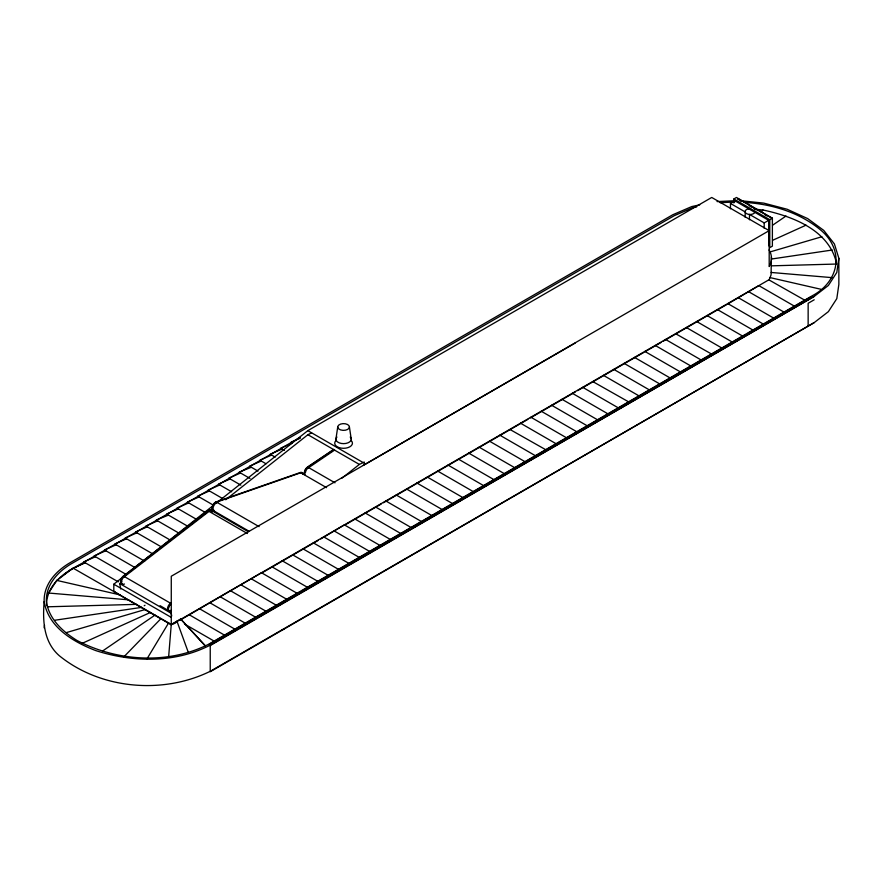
<?xml version="1.0" encoding="UTF-8"?>
<svg xmlns="http://www.w3.org/2000/svg" width="883" height="883" viewBox="0 0 883 883"><rect width="100%" height="100%" fill="white"/><g stroke="black" fill="none" stroke-linecap="round" stroke-linejoin="round"><path stroke-width="1.32" d="M168.642 656.82L171.269 624.424L180.662 619.005L205.176 645.528M740.142 200.673L763.674 203.101L787.139 209.249L807.625 218.565L823.751 230.386L834.402 243.94L838.85 258.277L838.85 284.469L836.808 298.631L828.397 311.633L814.203 322.615L210.231 671.312C162.704 694.623 100.618 689.292 59.249 655.683C43.576 642.007 42.583 620.881 44.15 601.61C43.565 584.855 55.265 571.731 68.797 563.464L672.769 214.757L691.775 206.567L699.733 204.856M46.523 605.583C46.269 583.674 66.854 569.844 85.143 562.725L73.366 568.299L171.269 624.424M44.15 627.802L44.525 625.23M838.85 258.277L836.808 272.439L828.397 285.441L814.203 296.423L210.231 645.12C175.088 663.31 132.88 662.482 95.861 650.628C73.399 642.007 48.455 627.438 44.15 601.61M335.904 439.215L337.725 426.997M755.02 211.6L754.855 212.339A4.956 2.859 0 0 1 750.064 214.459L748.784 214.359A4.956 2.859 0 0 1 745.274 212.339L745.109 211.6A4.956 2.859 0 0 1 748.784 208.829M147.053 658.751L168.631 622.89M48.344 593.431L56.534 580.749L70.441 569.988L300.319 437.273M123.797 656.919L161.07 618.53M761.124 211.975L763.022 210.011C792.879 216.368 829.921 230.441 836.654 264.039L771.709 265.827M211.092 510.617A4.581 2.638 -60 0 0 208.907 510.54L122.627 577.018A4.581 2.638 -60 0 0 122.097 583.773M208.046 511.069L208.852 511.533L123.432 577.482A4.581 2.638 -60 0 0 121.556 581.61M333.818 449.613L306.765 467.924A4.581 2.638 -60 0 0 304.801 473.84M334.624 450.076L307.571 468.398A4.581 2.638 -60 0 0 305.474 472.449M303.277 473.763L305.419 472.041M771.411 257.008L771.058 274.933L769.192 279.635L171.269 624.833L113.808 591.654L113.808 584.204L128.907 572.261M131.059 570.55L212.98 505.716M216.214 503.155L307.836 430.639L711.731 197.461L769.192 230.629L769.192 266.534A45.53 26.28 0 0 0 769.071 249.911M120.728 589.027L119.768 583.597L121.931 581.886M225.717 499.745L307.891 434.712L311.6 432.913M342.041 478.111L359.348 464.425L364.293 462.019M363.366 465.341L769.192 230.629M121.953 584.071A4.912 2.837 -60 0 1 120.585 580.694A4.912 2.837 -60 0 1 123.399 576.014L208.024 510.804A4.912 2.837 -60 0 1 212.019 511.787M73.366 567.89L63.488 574.954M102.583 651.014L155.066 615.065M772.548 225.253L786.002 216.037M304.988 474.756A4.912 2.837 -60 0 1 307.571 466.986L333.785 449.359M171.412 610.087L170.551 610.617A4.581 2.638 -60 0 1 167.925 609.965M733.872 198.962L736.477 197.461L772.382 218.189L772.382 246.147L769.777 247.648L769.777 219.69L733.872 198.962L733.872 202.958M730.462 208.796L730.462 203.443L734.954 200.849L768.685 220.32L768.685 245.772M737.57 199.337L738.354 198.885L772.084 218.355M749.479 219.768L749.479 214.414L764.192 222.913L768.685 220.32M769.777 219.69L772.382 218.189M575.164 343.068L171.269 576.246L171.269 624.833M144.216 605.727L145 605.274M173.653 623.873L176.026 622.504M179.58 620.451L261.5 572.747L298.167 593.917M262.681 572.471L318.333 540.341M320.706 538.972L344.381 524.888L381.048 546.058M345.573 524.623L381.092 504.105M383.465 502.736L527.924 419.337M530.297 417.968L575.286 391.986M577.659 390.628L643.707 352.494M644.855 351.831L660.97 342.516M663.276 341.191L726.599 304.635M727.747 303.973L758.828 285.617L795.495 306.787M208.807 644.59L300.684 591.544M303.068 590.164L409.259 528.851M411.644 527.471L637.162 397.273M639.546 395.893L745.738 334.591M748.122 333.211L811.367 296.699M210.231 645.539L814.203 296.423M814.203 299.79L808.144 303.288L808.144 326.114M301.787 472.791A4.581 2.638 -60 0 0 301.081 472.659L215.275 502.582A4.581 2.638 -60 0 0 212.317 507.295A4.581 2.638 -60 0 0 214.061 510.363M772.713 240.253L806.08 225.154M81.909 643.464L150.507 612.427M300.363 438.145L290.949 442.273L292.361 443.089L280.584 448.255L284.37 450.44M281.997 449.072L270.22 454.237L275.187 457.096M271.633 455.054L259.856 460.22L266.004 463.763M261.28 461.036L249.503 466.202L258.013 471.114M240.551 473.001L228.774 478.167L240.838 485.131M230.198 478.983L218.421 484.149L231.666 491.787M219.834 484.966L208.057 490.131L222.483 498.454M209.47 490.948L197.693 496.103L213.3 505.12M199.105 496.93L187.328 502.085L205.309 512.471M188.752 502.913L176.975 508.067L197.317 519.811M178.388 508.884L166.611 514.049L188.134 526.478M157.671 520.849L145.894 526.014L169.779 539.811M147.306 526.831L135.529 531.996L161.788 547.162M136.942 532.813L125.165 537.979L152.604 553.818M126.578 538.796L114.801 543.961L144.613 561.169M116.225 544.778L104.448 549.943L135.43 567.835M105.861 550.76L94.084 555.926L126.258 574.502M95.496 556.743L83.719 561.908L118.256 581.853M282.008 629.877L283.929 629.182M213.951 510.672A4.912 2.837 -60 0 1 212.196 506.798A4.912 2.837 -60 0 1 216.169 501.864L300.33 472.515A4.912 2.837 -60 0 1 302.946 473.641M769.844 251.986L821.874 236.743M66.391 632.581L145.364 609.469M696.709 206.843L692.835 207.682L674.193 215.717L70.441 564.292C57.229 572.361 45.761 585.175 46.346 601.544C48.984 619.071 62.583 631.5 76.92 640.429C117.097 661.4 167.836 664.866 208.807 644.171L812.559 295.595C838.762 281.633 844.711 251.467 821.874 231.048C800.384 212.538 772.084 203.995 744.137 202.362M771.952 258.962L832.305 250.01M54.768 620.252L141.722 607.361M717.04 201.589L734.755 200.728M720.109 202.693L734.744 201.997M47.704 606.798L136.523 604.358M771.234 272.472L831.963 277.626M48.344 593.012L128.708 599.844M754.932 209.183L763.022 210.011M769.998 277.593L821.091 289.304M56.534 580.341L120.198 594.932M738.784 199.624L741.135 200.982M749.347 205.728L751.698 207.086M754.049 208.443L756.389 209.79M764.612 214.536L766.963 215.893M730.462 203.443L745.186 211.931L745.186 217.295M806.069 300.926L769.192 280.043M748.464 291.589L785.13 312.759M738.111 297.571L773.585 318.068M727.747 303.553L764.413 324.723M717.382 309.536L754.049 330.706M707.018 315.518L742.504 336.004M696.665 321.5L732.15 341.986M686.301 327.483L722.967 348.653M712.603 354.635L675.937 333.884M665.583 339.447L701.058 359.933M655.219 345.43L690.705 365.915M644.855 351.412L680.34 371.898M634.491 357.394L671.157 378.564M624.138 363.377L659.623 383.862M613.773 369.359L649.259 389.844M603.409 375.341L638.895 395.827M629.722 402.493L593.056 381.732M582.692 387.306L619.358 408.476M572.327 393.288L608.994 414.458M561.963 399.271L597.449 419.756M551.61 405.253L587.096 425.738M541.246 411.235L577.912 432.405M530.882 417.218L567.548 438.387M520.529 423.2L557.195 444.37M545.65 449.668L510.164 429.591M499.8 435.164L536.467 456.334M489.436 441.147L526.102 462.317M479.083 447.129L515.749 468.299M468.718 453.1L504.204 473.597M458.354 459.083L493.84 479.579M448.001 465.065L484.668 486.235M437.637 471.047L474.303 492.217M427.273 477.03L462.758 497.515M416.908 483.012L452.394 503.498M307.836 430.639L365.297 463.818M406.555 488.994L443.222 510.164M307.891 434.712L359.348 464.425M396.191 494.977L431.677 515.462M385.827 500.959L421.312 521.445M307.571 466.986L334.999 482.813M307.604 467.228L308.41 467.703M375.474 506.941L410.948 527.427M300.33 472.515L326.567 487.659M365.109 512.924L401.776 534.094M354.745 518.906L391.412 540.076M250.021 478.465L239.138 472.184L250.915 467.427M334.028 530.871L369.513 551.356M323.664 536.853L359.149 557.339M313.299 542.835L349.966 564.005M302.946 548.818L339.613 569.988M216.169 501.864L259.094 526.643M216.136 502.151L216.942 502.615L216.081 503.045A4.581 2.638 -60 0 0 213.233 507.228A4.581 2.638 -60 0 0 214.172 510.694M292.582 554.8L329.249 575.97M213.2 510.529L248.973 531.191M211.28 510.33L248.244 531.676M208.024 510.804L247.372 533.531M282.218 560.782L317.703 581.268M271.854 566.765L308.52 587.935M178.962 533.144L156.247 520.032L168.024 515.286M251.136 578.729L287.803 599.899M240.772 584.712L276.258 605.197M230.408 590.694L265.893 611.179M220.055 596.676L256.721 617.846M209.69 602.659L246.357 623.828M199.326 608.63L234.812 629.126M123.399 576.014L171.103 603.553A4.912 2.837 -60 0 0 168.2 609.325A4.912 2.837 -60 0 0 171.346 611.367M123.454 576.246L124.26 576.72M188.973 614.612L224.459 635.109M160.033 605.661L171.269 612.151M119.768 583.597L171.225 613.31L171.699 616.025M184.525 624.016L215.275 641.764M113.808 584.204L171.269 617.383M113.808 591.246L120.198 595.341M180.662 619.005L205.176 645.892M176.931 621.146L188.344 652.482M349.425 426.997A5.85 3.377 0 0 1 340.65 429.922A5.85 3.377 0 0 1 340.65 424.072A5.85 3.377 0 0 1 349.425 426.997L351.246 439.215M814.203 322.615L210.231 671.731L210.231 645.12M764.192 222.913L764.192 228.267M350.22 437.008A7.671 4.426 0 0 1 343.575 443.641A7.671 4.426 0 0 1 336.931 437.008M351.246 440.628A8.852 5.11 0 0 1 343.575 448.299A8.852 5.11 0 0 1 335.904 440.628M124.47 584.005A4.581 2.638 -60 0 1 122.903 584.237M122.284 583.928A4.581 2.638 -60 0 1 121.832 583.354M211.534 511.18A4.581 2.638 -60 0 1 211.788 511.974M171.368 611.08A4.581 2.638 -60 0 1 168.487 609.645A4.581 2.638 -60 0 1 170.331 604.557L171.159 603.795L170.342 603.321L169.525 604.093A4.581 2.638 -60 0 0 167.649 608.221M210.529 510.749A4.581 2.638 -60 0 1 212.35 511.654M302.339 473.211A4.581 2.638 -60 0 1 302.714 473.862M302.593 473.266A4.581 2.638 -60 0 1 303.531 474.337"/></g></svg>
